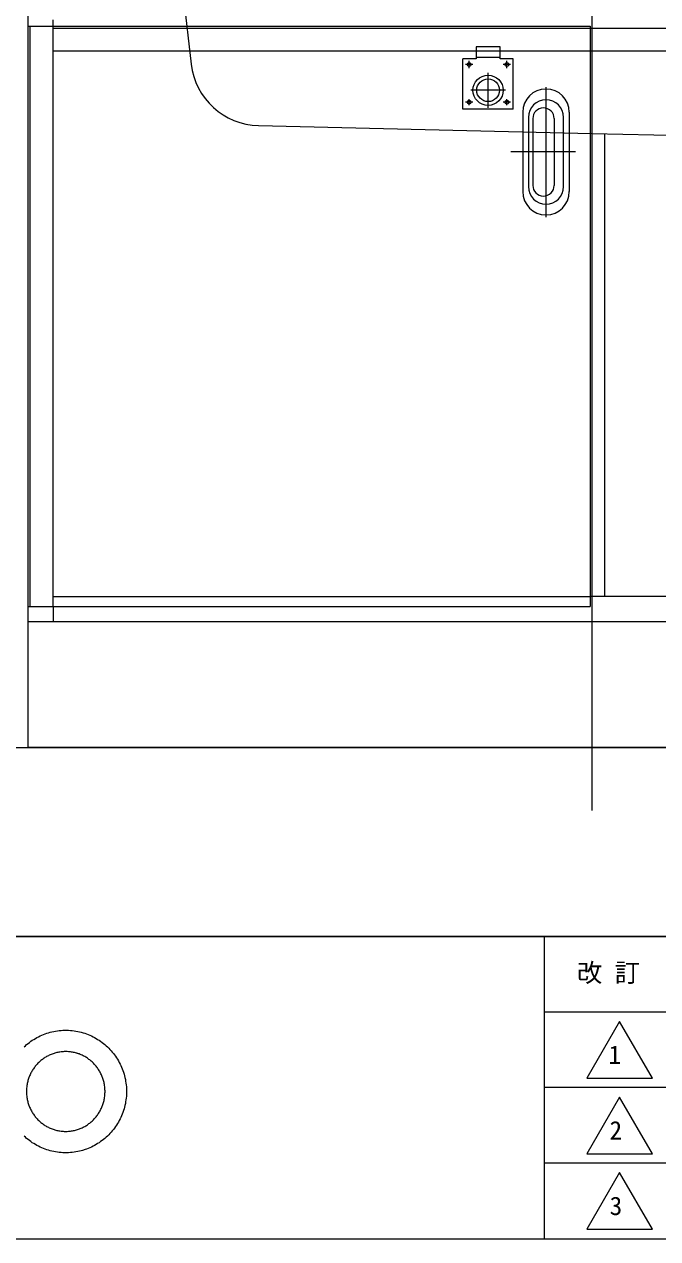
# Model space of a CAD drawing. Units: millimetres on the paper. Extents: x -203 to 203, y -143 to 143.
# Drawn here: x -119.3 to -69, y -138 to -41.6 of the extents above; entities that cross this region are included whole.
import ezdxf
from ezdxf.enums import TextEntityAlignment as Align

# ---------------------------------------------------------------- set-up
doc = ezdxf.new("R2010")
doc.units = ezdxf.units.MM
doc.header["$PDMODE"] = 32
doc.header["$PDSIZE"] = 0.5
for name, color, linetype, lineweight in [('0-1_図面_FORMAT$03_TEXT', 7, 'Continuous', 18), ('0-3_図面_FORMAT$02_LOGO$02_OMOIO', 7, 'Continuous', 18), ('0-4_図面_FORMAT$01_WAKU$OUT_LINE', 6, 'Continuous', 18), ('0-5_図面_FORMAT$01_WAKU$SUB_LINE', 7, 'Continuous', 18), ('0-6_DIMENSION_LINES$02_DIMENSI', 7, 'Continuous', 20), ('0-8_DIMENSION_LINES$05_HIDE_LI', 7, 'Continuous', 20), ('0-9_DIMENSION_LINES$03_LINES', 7, 'Continuous', 18), ('0-A_DIMENSION_LINES$04_SUB_LIN', 4, 'Continuous', 18), ('0-B_DIMENSION_LINES$01_CENTER_', 7, 'Continuous', 20), ('0-C_DIMENSION_LINES$想像線', 4, 'Continuous', 18), ('0-D_DIMENSION_LINES$想像線2', 3, 'Continuous', 18), ('0-E_WAKU_INVISIBLE', 7, 'Continuous', 18)]:
    doc.layers.add(name, color=color, linetype=linetype, lineweight=lineweight)
doc.layers.add('0-7_DEFPOINTS', color=7, linetype='Continuous')
doc.styles.add('ＭＳ ゴシック', font='')
doc.styles.get('ＭＳ ゴシック').set_extended_font_data('MS Gothic')

# ---------------------------------------------------------------- blocks, each defined once
blk = doc.blocks.new('D12')
at = {"layer": '0-6_DIMENSION_LINES$02_DIMENSI'}
for p, q in [((90.3, 126.5), (82, 126.5)), ((83, 123.5), (83, 52.5)), ((81.5, 49.5), (82, 49.5))]:
    blk.add_line(p, q, dxfattribs=at)
for points in [[(83.5, 123.5), (82.5, 123.5), (83, 126.5)], [(82.5, 52.5), (83.5, 52.5), (83, 49.5)]]:
    blk.add_solid(points, dxfattribs=at)
at = {"layer": '0-7_DEFPOINTS'}
for p in [(91.8, 126.5), (83, 49.5)]:
    blk.add_point(p, dxfattribs=at)
at = {"layer": '0-6_DIMENSION_LINES$02_DIMENSI', "style": 'ＭＳ ゴシック'}
blk.add_text('770', height=2.199, rotation=90, dxfattribs=at).set_placement((82, 83.714), align=Align.BOTTOM_LEFT)
blk = doc.blocks.new('D13')
at = {"layer": '0-6_DIMENSION_LINES$02_DIMENSI'}
for p, q in [((132.753, 134.5), (76, 134.5)), ((77, 52.5), (77, 131.5)), ((78.5, 49.5), (78, 49.5))]:
    blk.add_line(p, q, dxfattribs=at)
for points in [[(77.5, 131.5), (76.5, 131.5), (77, 134.5)], [(76.5, 52.5), (77.5, 52.5), (77, 49.5)]]:
    blk.add_solid(points, dxfattribs=at)
at = {"layer": '0-7_DEFPOINTS'}
for p in [(77, 134.5), (134.253, 134.5), (77, 49.5)]:
    blk.add_point(p, dxfattribs=at)
at = {"layer": '0-6_DIMENSION_LINES$02_DIMENSI', "style": 'ＭＳ ゴシック'}
blk.add_text('850', height=2.199, rotation=90, dxfattribs=at).set_placement((76, 87.714), align=Align.BOTTOM_LEFT)

msp = doc.modelspace()

# ---------------------------------------------------------------- linework, layer by layer
at = {"layer": '0-1_図面_FORMAT$03_TEXT'}
for points in [[(-72, -120.75), (-74.598, -125.25), (-69.402, -125.25)], [(-72, -126.75), (-74.598, -131.25), (-69.402, -131.25)], [(-72, -132.75), (-74.598, -137.25), (-69.402, -137.25)]]:
    msp.add_lwpolyline(points, close=True, dxfattribs=at)
at = {"layer": '0-3_図面_FORMAT$02_LOGO$02_OMOIO'}
for points in [[(-118.166, -121.961), (-118.039, -121.898), (-117.909, -121.84), (-117.778, -121.785), (-117.645, -121.734), (-117.51, -121.687), (-117.373, -121.643), (-117.234, -121.604), (-117.094, -121.569), (-116.953, -121.538), (-116.809, -121.511), (-116.665, -121.489), (-116.519, -121.471), (-116.371, -121.457), (-116.223, -121.448), (-116.074, -121.443), (-115.924, -121.443), (-115.775, -121.448), (-115.627, -121.457), (-115.48, -121.471), (-115.334, -121.489), (-115.189, -121.511), (-115.046, -121.538), (-114.904, -121.569), (-114.764, -121.604), (-114.625, -121.643), (-114.489, -121.687), (-114.354, -121.734), (-114.22, -121.785), (-114.089, -121.84), (-113.96, -121.898), (-113.833, -121.961), (-113.707, -122.027), (-113.584, -122.096), (-113.464, -122.169), (-113.345, -122.245), (-113.229, -122.325), (-113.116, -122.408), (-113.004, -122.494), (-112.896, -122.584)], [(-119.312, -122.771), (-119.208, -122.676), (-119.103, -122.584), (-118.994, -122.494), (-118.883, -122.408), (-118.769, -122.325), (-118.653, -122.245), (-118.535, -122.169), (-118.414, -122.096), (-118.291, -122.027), (-118.166, -121.961)], [(-116.853, -123.26), (-116.93, -123.284), (-117.007, -123.309), (-117.082, -123.337), (-117.157, -123.366), (-117.23, -123.397), (-117.303, -123.43), (-117.375, -123.465), (-117.446, -123.501), (-117.515, -123.54), (-117.584, -123.58), (-117.651, -123.622), (-117.718, -123.665), (-117.783, -123.71), (-117.847, -123.757), (-117.909, -123.805), (-117.971, -123.855), (-118.031, -123.906), (-118.09, -123.959), (-118.148, -124.013), (-118.204, -124.069), (-118.259, -124.126), (-118.312, -124.185), (-118.364, -124.245), (-118.415, -124.306), (-118.464, -124.368), (-118.512, -124.432), (-118.557, -124.497), (-118.602, -124.563), (-118.645, -124.631), (-118.686, -124.699), (-118.725, -124.769), (-118.763, -124.84), (-118.799, -124.911), (-118.833, -124.984), (-118.866, -125.058), (-118.896, -125.133), (-118.925, -125.209), (-118.952, -125.285), (-118.977, -125.363)], [(-113.967, -123.906), (-114.027, -123.855), (-114.089, -123.805), (-114.152, -123.757), (-114.216, -123.71), (-114.281, -123.665), (-114.347, -123.622), (-114.415, -123.58), (-114.483, -123.54), (-114.553, -123.501), (-114.624, -123.465), (-114.695, -123.43), (-114.768, -123.397), (-114.846, -123.364), (-114.935, -123.33), (-114.982, -123.312), (-115.03, -123.296), (-115.078, -123.28), (-115.126, -123.266), (-115.218, -123.24), (-115.302, -123.219), (-115.382, -123.202), (-115.462, -123.187), (-115.543, -123.173), (-115.625, -123.162), (-115.707, -123.153), (-115.79, -123.147), (-115.873, -123.142), (-115.957, -123.14), (-116.041, -123.14), (-116.125, -123.142), (-116.208, -123.147), (-116.291, -123.153), (-116.374, -123.162), (-116.455, -123.173), (-116.536, -123.187), (-116.617, -123.202), (-116.696, -123.219), (-116.775, -123.239), (-116.853, -123.26)], [(-112.896, -122.584), (-112.79, -122.676), (-112.687, -122.771), (-112.586, -122.87), (-112.489, -122.971), (-112.394, -123.075), (-112.303, -123.182), (-112.214, -123.291), (-112.128, -123.403), (-112.046, -123.517), (-111.967, -123.634), (-111.891, -123.754), (-111.819, -123.875), (-111.75, -123.999), (-111.684, -124.126), (-111.623, -124.254), (-111.564, -124.384), (-111.51, -124.516), (-111.459, -124.651), (-111.412, -124.787), (-111.37, -124.925), (-111.331, -125.064), (-111.296, -125.205), (-111.265, -125.348), (-111.239, -125.492), (-111.216, -125.638), (-111.198, -125.785), (-111.185, -125.934), (-111.176, -126.083), (-111.171, -126.234), (-111.171, -126.384), (-111.176, -126.535), (-111.185, -126.684), (-111.198, -126.833), (-111.216, -126.98), (-111.239, -127.126), (-111.265, -127.27), (-111.296, -127.413), (-111.331, -127.554), (-111.37, -127.693)], [(-112.913, -126.773), (-112.902, -126.69), (-112.893, -126.606), (-112.887, -126.522), (-112.882, -126.437), (-112.88, -126.352), (-112.88, -126.266), (-112.882, -126.181), (-112.887, -126.096), (-112.893, -126.012), (-112.902, -125.928), (-112.913, -125.845), (-112.926, -125.763), (-112.941, -125.682), (-112.958, -125.601), (-112.977, -125.521), (-112.999, -125.441), (-113.022, -125.363), (-113.047, -125.285), (-113.074, -125.209), (-113.102, -125.133), (-113.133, -125.058), (-113.165, -124.984), (-113.2, -124.911), (-113.236, -124.84), (-113.273, -124.769), (-113.313, -124.699), (-113.354, -124.631), (-113.397, -124.563), (-113.441, -124.497), (-113.487, -124.432), (-113.535, -124.368), (-113.584, -124.306), (-113.634, -124.245), (-113.686, -124.185), (-113.74, -124.126), (-113.794, -124.069), (-113.851, -124.013), (-113.908, -123.959), (-113.967, -123.906)], [(-118.977, -125.363), (-119, -125.441), (-119.021, -125.521), (-119.04, -125.601), (-119.057, -125.682), (-119.073, -125.763), (-119.086, -125.845), (-119.097, -125.934), (-119.107, -126.033), (-119.112, -126.087), (-119.115, -126.144), (-119.117, -126.204), (-119.119, -126.309)], [(-119.119, -126.309), (-119.118, -126.405), (-119.117, -126.444), (-119.115, -126.487), (-119.107, -126.585), (-119.097, -126.684), (-119.086, -126.773), (-119.073, -126.855), (-119.057, -126.936), (-119.04, -127.017), (-119.021, -127.097), (-119, -127.177), (-118.977, -127.255), (-118.952, -127.333), (-118.925, -127.409), (-118.896, -127.485), (-118.866, -127.56), (-118.833, -127.634), (-118.799, -127.707), (-118.763, -127.778), (-118.725, -127.849), (-118.686, -127.919), (-118.645, -127.987), (-118.602, -128.055), (-118.557, -128.121), (-118.512, -128.186), (-118.464, -128.25), (-118.415, -128.312), (-118.364, -128.374), (-118.312, -128.433), (-118.259, -128.492), (-118.204, -128.549), (-118.148, -128.605), (-118.09, -128.659), (-118.031, -128.712), (-117.971, -128.763), (-117.909, -128.813), (-117.847, -128.861), (-117.783, -128.908), (-117.718, -128.953)], [(-114.695, -129.188), (-114.624, -129.153), (-114.553, -129.117), (-114.483, -129.078), (-114.415, -129.038), (-114.347, -128.997), (-114.281, -128.953), (-114.216, -128.908), (-114.152, -128.861), (-114.089, -128.813), (-114.027, -128.763), (-113.967, -128.712), (-113.908, -128.659), (-113.851, -128.605), (-113.794, -128.549), (-113.74, -128.492), (-113.686, -128.433), (-113.634, -128.374), (-113.584, -128.312), (-113.535, -128.25), (-113.487, -128.186), (-113.441, -128.121), (-113.397, -128.055), (-113.354, -127.987), (-113.313, -127.919), (-113.273, -127.849), (-113.236, -127.778), (-113.2, -127.707), (-113.165, -127.634), (-113.133, -127.56), (-113.102, -127.485), (-113.074, -127.409), (-113.047, -127.333), (-113.022, -127.255), (-112.999, -127.177), (-112.977, -127.097), (-112.958, -127.017), (-112.941, -126.936), (-112.926, -126.855), (-112.913, -126.773)], [(-111.37, -127.693), (-111.412, -127.831), (-111.459, -127.967), (-111.51, -128.102), (-111.564, -128.234), (-111.623, -128.364), (-111.684, -128.493), (-111.75, -128.619), (-111.819, -128.743), (-111.891, -128.864), (-111.967, -128.984), (-112.046, -129.101), (-112.128, -129.215), (-112.214, -129.327), (-112.303, -129.437), (-112.394, -129.543), (-112.489, -129.647), (-112.586, -129.748), (-112.687, -129.847), (-112.79, -129.942), (-112.896, -130.035), (-113.004, -130.124), (-113.116, -130.21), (-113.229, -130.293), (-113.345, -130.373), (-113.464, -130.449), (-113.584, -130.522), (-113.707, -130.592), (-113.833, -130.658), (-113.96, -130.72), (-114.089, -130.778), (-114.22, -130.833), (-114.345, -130.882), (-114.454, -130.92), (-114.66, -130.985), (-114.772, -131.017), (-114.904, -131.049), (-115.046, -131.08), (-115.189, -131.107), (-115.334, -131.129)], [(-117.718, -128.953), (-117.651, -128.997), (-117.584, -129.038), (-117.515, -129.078), (-117.446, -129.117), (-117.375, -129.153), (-117.303, -129.188), (-117.23, -129.221), (-117.157, -129.252), (-117.082, -129.282), (-117.007, -129.309), (-116.93, -129.334), (-116.853, -129.358), (-116.775, -129.379), (-116.696, -129.399), (-116.617, -129.416), (-116.536, -129.432), (-116.455, -129.445), (-116.374, -129.456), (-116.291, -129.465), (-116.208, -129.471), (-116.125, -129.476), (-116.041, -129.478), (-115.957, -129.478), (-115.873, -129.476), (-115.79, -129.471), (-115.707, -129.465), (-115.625, -129.456), (-115.543, -129.445), (-115.462, -129.432), (-115.382, -129.416), (-115.302, -129.399), (-115.223, -129.379), (-115.145, -129.358), (-115.068, -129.334), (-114.992, -129.309), (-114.916, -129.282), (-114.842, -129.252), (-114.768, -129.221), (-114.695, -129.188)], [(-115.334, -131.129), (-115.48, -131.147), (-115.627, -131.161), (-115.775, -131.17), (-115.924, -131.175), (-116.074, -131.175), (-116.223, -131.17), (-116.371, -131.161), (-116.519, -131.147), (-116.665, -131.129), (-116.809, -131.107), (-116.953, -131.08), (-117.094, -131.049), (-117.234, -131.014), (-117.373, -130.975), (-117.51, -130.932), (-117.645, -130.884), (-117.778, -130.833), (-117.909, -130.778), (-118.039, -130.72), (-118.166, -130.658), (-118.291, -130.592), (-118.414, -130.522), (-118.535, -130.449), (-118.653, -130.373), (-118.769, -130.293), (-118.883, -130.21), (-118.994, -130.124), (-119.103, -130.035), (-119.208, -129.942), (-119.312, -129.847)]]:
    msp.add_lwpolyline(points, dxfattribs=at)
at = {"layer": '0-4_図面_FORMAT$01_WAKU$OUT_LINE'}
for p, q in [((198, -114), (-198, -114)), ((-78, -114), (-78, -138)), ((198, -120), (-78, -120))]:
    msp.add_line(p, q, dxfattribs=at)
msp.add_lwpolyline([(-198, -138), (198, -138), (198, 138), (-198, 138)], close=True, dxfattribs=at)
at = {"layer": '0-5_図面_FORMAT$01_WAKU$SUB_LINE'}
for p, q in [((12, -126), (-78, -126)), ((12, -132), (-78, -132))]:
    msp.add_line(p, q, dxfattribs=at)
at = {"layer": '0-8_DIMENSION_LINES$05_HIDE_LI'}
for p, q in [((-107.715, -30), (-106.029, -44.729)), ((-117, -87.8), (-117, -41.7)), ((-74.35, -41.9), (-117, -41.9)), ((-74.35, -43.7), (-117, -43.7)), ((-100.693, -49.602), (-74.2, -50.222)), ((-117, -87), (-74.35, -87))]:
    msp.add_line(p, q, dxfattribs=at)
msp.add_arc((-100.564, -44.103), 5.5, 186.53214, 268.65852, dxfattribs=at)
at = {"layer": '0-9_DIMENSION_LINES$03_LINES'}
for p, q in [((-119, -30), (-119, -99)), ((-117, -41.7), (-117, -41.2)), ((-118.85, -41.7), (-118.85, -87.8)), ((-31.4, -41.9), (-74.35, -41.9)), ((-31.4, -43.7), (-74.35, -43.7)), ((-74.2, -50.222), (-62.345, -50.5)), ((-73.2, -50.246), (-73.2, -87)), ((-31.4, -87), (-74.35, -87)), ((-119, -87.8), (-74.35, -87.8)), ((-117, -87.8), (-117, -89)), ((-29.4, -89), (-119, -89)), ((-184, -99), (191, -99)), ((-29.4, -99), (-119, -99))]:
    msp.add_line(p, q, dxfattribs=at)
msp.add_lwpolyline([(-119, -41.7), (-74.35, -41.7), (-74.35, -87.8)], dxfattribs=at)
at = {"layer": '0-A_DIMENSION_LINES$04_SUB_LIN'}
for p, q in [((-79.25, -48.95), (-79.25, -54.45)), ((-76.45, -54.45), (-76.45, -48.95))]:
    msp.add_line(p, q, dxfattribs=at)
msp.add_circle((-82.45, -46.8), 1.2, dxfattribs=at)
for centre, start, end in [((-77.85, -48.95), 90, 180), ((-77.85, -48.95), 0, 90), ((-77.85, -54.45), 180, 270), ((-77.85, -54.45), 270, 0)]:
    msp.add_arc(centre, 1.4, start, end, dxfattribs=at)
at = {"layer": '0-B_DIMENSION_LINES$01_CENTER_'}
for p, q in [((-74.2, 21), (-74.2, -104)), ((-77.85, -56.876), (-77.85, -46.559)), ((-75.51, -51.7), (-80.634, -51.7))]:
    msp.add_line(p, q, dxfattribs=at)
at = {"layer": '0-C_DIMENSION_LINES$想像線'}
for p, q in [((-79.7, -48.55), (-79.7, -54.85)), ((-78.9, -49.05), (-78.9, -54.35)), ((-77.2, -49.05), (-77.2, -54.35)), ((-76, -48.55), (-76, -54.85))]:
    msp.add_line(p, q, dxfattribs=at)
for centre, radius, start, end in [((-77.85, -48.55), 1.85, 90, 180), ((-77.85, -48.55), 1.85, 0, 90), ((-78.05, -49.05), 0.85, 90, 180), ((-78.05, -49.05), 0.85, 0, 90), ((-77.85, -54.85), 1.85, 180, 270), ((-78.05, -54.35), 0.85, 180, 270), ((-78.05, -54.35), 0.85, 270, 0), ((-77.85, -54.85), 1.85, 270, 0)]:
    msp.add_arc(centre, radius, start, end, dxfattribs=at)
at = {"layer": '0-D_DIMENSION_LINES$想像線2'}
for p, q in [((-81.49, -43.35), (-83.41, -43.35)), ((-83.41, -43.35), (-83.41, -44.3)), ((-81.49, -44.3), (-81.49, -43.35)), ((-84.45, -48.3), (-84.45, -44.3)), ((-83.41, -44.3), (-84.45, -44.3)), ((-81.49, -44.2), (-83.41, -44.2)), ((-80.45, -44.3), (-81.49, -44.3)), ((-80.45, -48.3), (-80.45, -44.3)), ((-83.66, -44.75), (-84.24, -44.75)), ((-83.95, -45.04), (-83.95, -44.46)), ((-80.66, -44.75), (-81.24, -44.75)), ((-80.95, -45.04), (-80.95, -44.46)), ((-82.45, -48.184), (-82.45, -45.416)), ((-81.066, -46.8), (-83.834, -46.8)), ((-83.66, -47.75), (-84.24, -47.75)), ((-83.95, -47.99), (-83.95, -47.51)), ((-80.66, -47.75), (-81.24, -47.75)), ((-80.95, -47.99), (-80.95, -47.51)), ((-80.45, -48.3), (-84.45, -48.3))]:
    msp.add_line(p, q, dxfattribs=at)
for centre, radius in [((-83.95, -44.75), 0.15), ((-80.95, -44.75), 0.15), ((-82.45, -46.8), 0.9), ((-83.95, -47.75), 0.15), ((-80.95, -47.75), 0.15)]:
    msp.add_circle(centre, radius, dxfattribs=at)
at = {"layer": '0-E_WAKU_INVISIBLE'}
for p, q in [((-198, -114), (198, -114)), ((-198, -138), (198, -138))]:
    msp.add_line(p, q, dxfattribs=at)

# ---------------------------------------------------------------- block references
at = {"layer": '0-6_DIMENSION_LINES$02_DIMENSI'}
for name in ['D13', 'D12']:
    msp.add_blockref(name, (-210, -148.5), dxfattribs=at)

# ---------------------------------------------------------------- texts
at = {"layer": '0-1_図面_FORMAT$03_TEXT', "style": 'ＭＳ ゴシック'}
for s, p in [('改 訂', (-75.39, -118.047)), ('1', (-72.886, -124.563)), ('2', (-72.802, -130.563)), ('3', (-72.792, -136.563))]:
    msp.add_text(s, height=1.466, dxfattribs=at).set_placement(p, align=Align.BOTTOM_LEFT)

doc.saveas('drawing.dxf')
